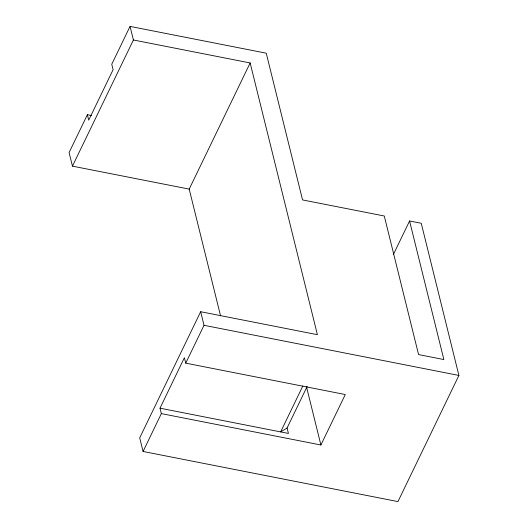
<?xml version="1.0" encoding="UTF-8"?>
<svg xmlns="http://www.w3.org/2000/svg" width="528" height="528" viewBox="0 0 528 528"><rect width="100%" height="100%" fill="white"/><g stroke="black" fill="none" stroke-linecap="round" stroke-linejoin="round"><path stroke-width="0.79" d="M91.41 115.507L87.377 114.715L69.095 152.559L72.455 166.148L189.202 189.11L220.572 315.883M130.046 26.4L133.406 39.989L250.153 62.951L317.394 334.679L200.653 311.718L139.702 437.877L143.068 451.466L397.954 501.6L458.905 375.441L421.245 223.271L409.576 220.975L443.87 359.555L418.572 354.578L384.278 215.998L302.557 199.927L266.244 53.189L130.046 26.4L111.758 64.251L113.104 69.683L88.724 120.146L87.377 114.715M72.455 166.148L133.406 39.989M189.202 189.11L250.153 62.951M160.004 408.184L184.384 357.713L185.731 363.152L345.279 394.535L320.899 444.998L161.35 413.615L160.004 408.184L288.42 433.442L287.08 428.003L307.157 386.45M143.068 451.466L161.35 413.615M185.731 363.152L204.013 325.301L200.653 311.718M302.867 385.895L280.639 431.911L287.08 428.003M393.439 254.371L409.576 220.975M204.013 325.301L458.905 375.441M306.504 386.839L320.899 444.998"/></g></svg>
